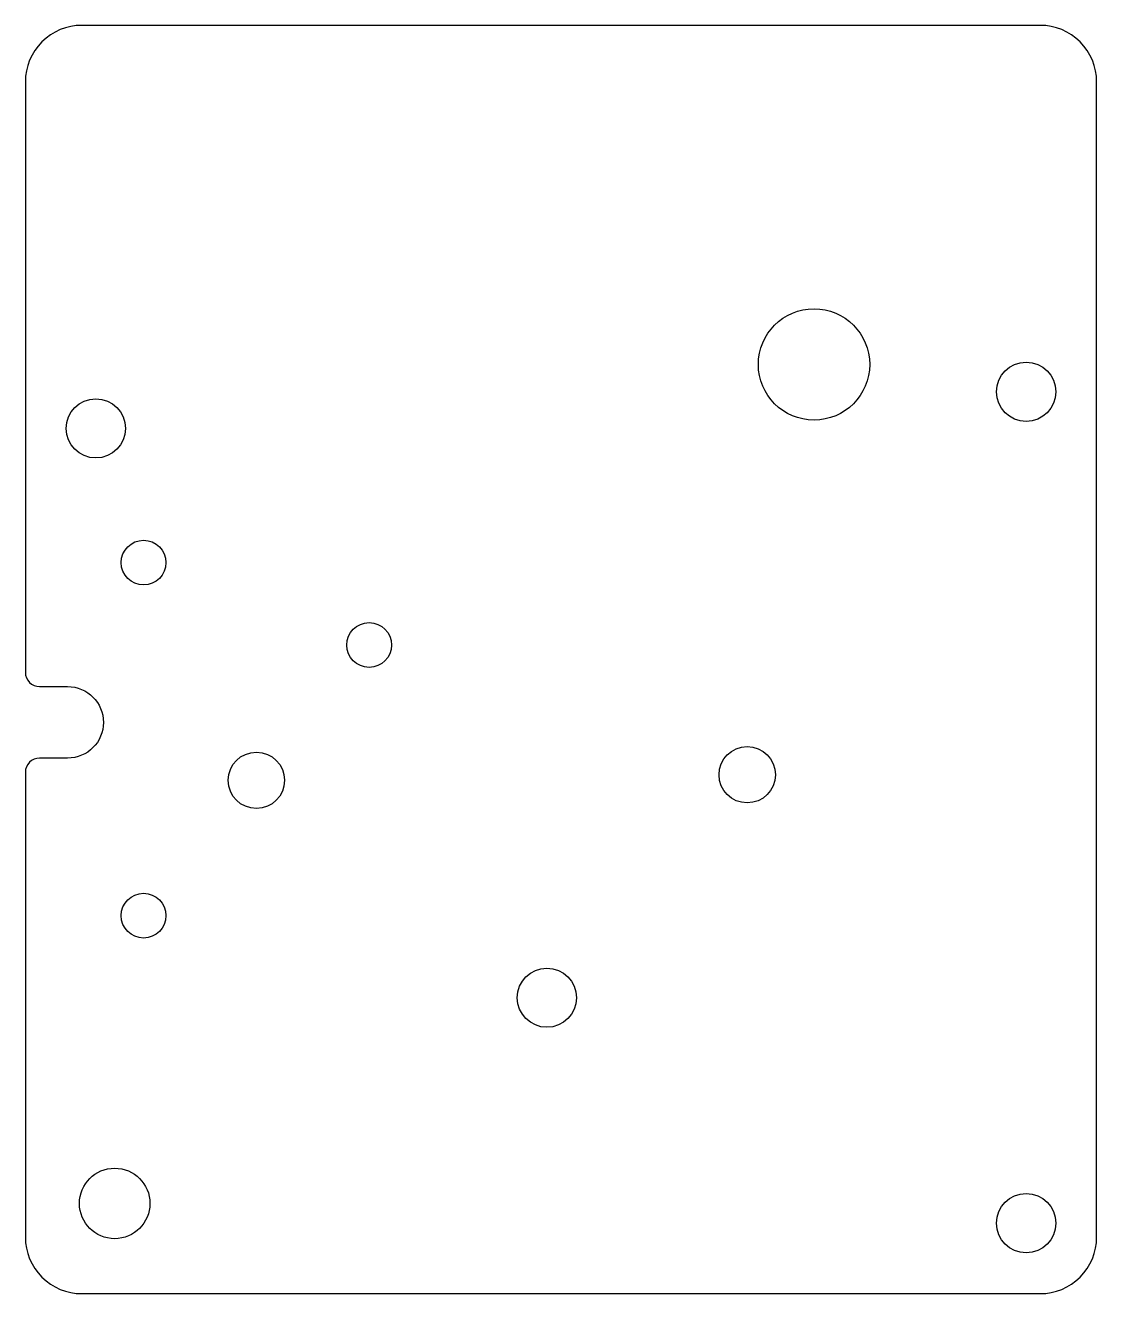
# Model space of a CAD drawing. Header units: millimetres. Extents: x 0 to 38, y 0 to 45.
import ezdxf

# ---------------------------------------------------------------- set-up
doc = ezdxf.new("R2010")
doc.units = ezdxf.units.MM

msp = doc.modelspace()

# ---------------------------------------------------------------- linework, layer by layer
msp.add_lwpolyline([(0.5, 19, 0.414214), (0, 18.5), (0, 2, 0.414214), (2, 0), (36, 0, 0.414214), (38, 2), (38, 43, 0.414214), (36, 45), (2, 45, 0.414214), (0, 43), (0, 22.04, 0.414214), (0.5, 21.54), (1.5, 21.54, -1), (1.5, 19)], format="xyb", close=True)
for centre, radius in [((27.975, 32.97), 1.975), ((35.5, 32), 1.05), ((2.5, 30.7), 1.05), ((4.193, 25.938), 0.794), ((12.195, 23.014), 0.794), ((25.607, 18.412), 1), ((8.194, 18.213), 1), ((4.193, 13.411), 0.794), ((18.5, 10.5), 1.05), ((3.168, 3.2), 1.25), ((35.5, 2.5), 1.05)]:
    msp.add_circle(centre, radius)

doc.saveas('drawing.dxf')
